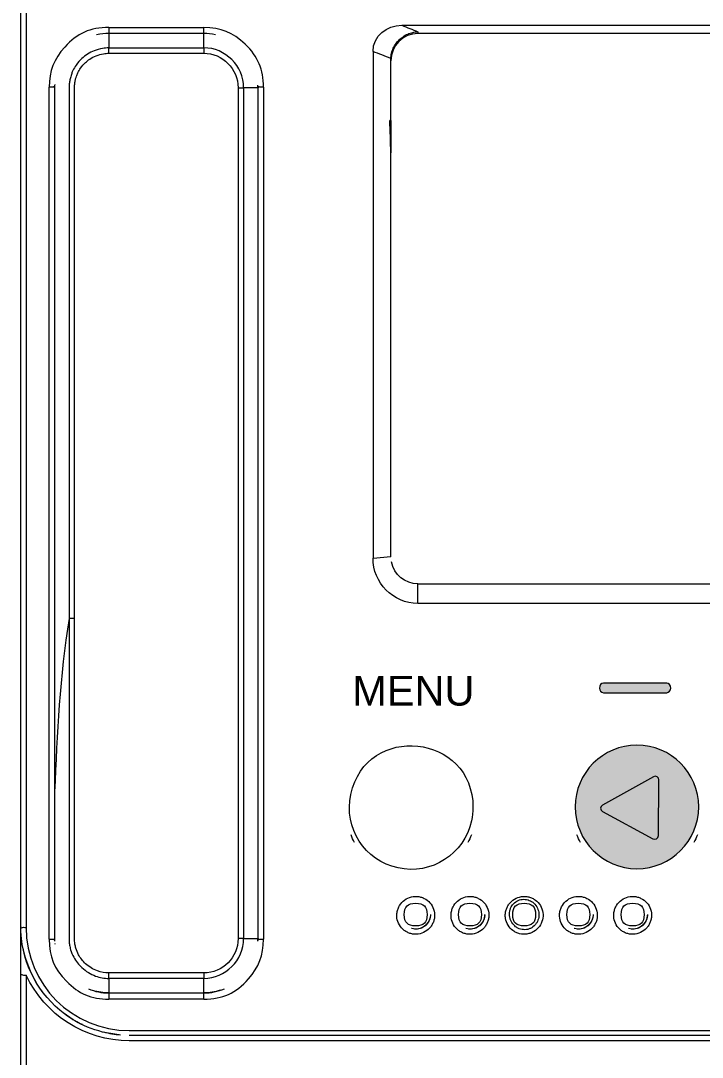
# Model space of a CAD drawing. Header units: millimetres. Extents: x 2233 to 2512, y 1440 to 1767.
# Drawn here: x 2397.88 to 2405.28, y 1666.85 to 1678.11 of the extents above; entities that cross this region are included whole.
import ezdxf

# ---------------------------------------------------------------- set-up
doc = ezdxf.new("R2010")
doc.units = ezdxf.units.MM
doc.linetypes.add('HIDDEN', pattern=[9.525, 6.35, -3.175])
doc.layers.add('03_Symbole', color=250, linetype='Continuous', lineweight=15)
doc.layers.add('trait fin', color=253, linetype='HIDDEN', lineweight=18)
doc.layers.add('04_Texte', color=7, linetype='Continuous')
doc.styles.get("Standard").update_dxf_attribs({"font": 'arial.ttf'})

msp = doc.modelspace()

# ---------------------------------------------------------------- hatches: boundary and pattern name
at = {"layer": 'trait fin'}
h = msp.add_hatch(color=7, dxfattribs=at)
h.dxf.hatch_style = 2
edge = h.paths.add_edge_path()
edge.add_spline(control_points=[(2404.898, 1670.811), (2404.898, 1670.811), (2404.211, 1670.811), (2404.211, 1670.811), (2404.187, 1670.811), (2404.167, 1670.834), (2404.167, 1670.862), (2404.167, 1670.891), (2404.187, 1670.914), (2404.211, 1670.914), (2404.211, 1670.914), (2404.898, 1670.914), (2404.898, 1670.914), (2404.923, 1670.914), (2404.943, 1670.891), (2404.943, 1670.862), (2404.943, 1670.834), (2404.923, 1670.811), (2404.898, 1670.811)], knot_values=[0, 0, 0, 0, 0.352778, 0.352778, 0.352778, 0.705556, 0.705556, 0.705556, 1.058333, 1.058333, 1.058333, 1.411111, 1.411111, 1.411111, 1.763889, 1.763889, 1.763889, 2.116667, 2.116667, 2.116667, 2.116667], degree=3, periodic=0)
edge.add_line((2404.898, 1670.811), (2404.898, 1670.811))
h = msp.add_hatch(color=7, dxfattribs=at)
h.dxf.hatch_style = 2
edge = h.paths.add_edge_path()
edge.add_spline(control_points=[(2405.246, 1669.57), (2405.246, 1669.2), (2404.946, 1668.899), (2404.575, 1668.899), (2404.205, 1668.899), (2403.904, 1669.2), (2403.904, 1669.57), (2403.904, 1669.941), (2404.205, 1670.241), (2404.575, 1670.241), (2404.946, 1670.241), (2405.246, 1669.941), (2405.246, 1669.57)], knot_values=[0, 0, 0, 0, 0.352778, 0.352778, 0.352778, 0.705556, 0.705556, 0.705556, 1.058333, 1.058333, 1.058333, 1.411111, 1.411111, 1.411111, 1.411111], degree=3, periodic=0)
edge.add_line((2405.246, 1669.57), (2405.246, 1669.57))

# ---------------------------------------------------------------- linework, layer by layer
at = {"layer": '03_Symbole', "color": 0, "lineweight": 0}
for points in [[(2397.881, 1668.268), (2397.881, 1679.254)], [(2397.94, 1679.262), (2397.94, 1668.261)], [(2398.839, 1678.038), (2399.87, 1678.038)], [(2398.839, 1678.038), (2398.839, 1677.973)], [(2399.87, 1677.973), (2399.87, 1678.038)], [(2402.02, 1678.062), (2409.442, 1678.062)], [(2399.87, 1677.973), (2398.839, 1677.973)], [(2398.839, 1677.973), (2398.839, 1677.816)], [(2399.87, 1677.816), (2399.87, 1677.973)], [(2402.196, 1677.992), (2402.196, 1677.973)], [(2409.265, 1677.973), (2402.196, 1677.973)], [(2398.839, 1677.816), (2399.87, 1677.816)], [(2398.839, 1677.758), (2398.839, 1677.816)], [(2399.87, 1677.816), (2399.87, 1677.758)], [(2398.839, 1677.758), (2399.87, 1677.758)], [(2401.708, 1677.777), (2401.708, 1672.274)], [(2401.902, 1677.691), (2401.902, 1677.701)], [(2401.902, 1677.029), (2401.902, 1677.691)], [(2398.191, 1668.132), (2398.191, 1677.389)], [(2398.25, 1677.384), (2398.25, 1668.139)], [(2400.243, 1677.384), (2400.243, 1668.14)], [(2400.243, 1677.384), (2400.302, 1677.384)], [(2400.302, 1677.384), (2400.302, 1668.14)], [(2400.459, 1677.384), (2400.302, 1677.384)], [(2400.459, 1668.139), (2400.459, 1677.384)], [(2400.518, 1677.389), (2400.518, 1668.132)], [(2401.902, 1677.029), (2401.891, 1677.029)], [(2401.902, 1677.029), (2401.902, 1676.675)], [(2401.708, 1672.274), (2401.902, 1672.289)], [(2402.196, 1671.994), (2409.265, 1671.994)], [(2402.196, 1671.781), (2402.196, 1671.994)], [(2409.265, 1671.781), (2402.196, 1671.781)], [(2398.465, 1671.618), (2398.406, 1671.618)], [(2397.881, 1667.742), (2397.881, 1668.261)], [(2400.302, 1668.14), (2400.243, 1668.14)], [(2400.302, 1668.14), (2400.459, 1668.14)], [(2399.87, 1667.766), (2398.839, 1667.766)], [(2398.839, 1667.707), (2398.839, 1667.766)], [(2399.87, 1667.766), (2399.87, 1667.707)], [(2397.881, 1663.895), (2397.881, 1667.742)], [(2399.87, 1667.707), (2398.839, 1667.707)], [(2398.839, 1667.707), (2398.839, 1667.55)], [(2399.87, 1667.55), (2399.87, 1667.707)], [(2398.088, 1667.603), (2398.088, 1667.603)], [(2398.103, 1667.581), (2398.099, 1667.586)], [(2398.108, 1667.575), (2398.103, 1667.581)], [(2398.116, 1667.563), (2398.112, 1667.569)], [(2398.839, 1667.55), (2399.87, 1667.55)], [(2398.839, 1667.549), (2399.87, 1667.549)], [(2398.839, 1667.549), (2398.839, 1667.541), (2398.839, 1667.533), (2398.839, 1667.516), (2398.839, 1667.482)], [(2399.87, 1667.482), (2399.87, 1667.516), (2399.87, 1667.533), (2399.87, 1667.541), (2399.87, 1667.549)], [(2399.87, 1667.482), (2398.839, 1667.482)], [(2399.06, 1667.14), (2409.899, 1667.14)], [(2399.06, 1667.09), (2409.899, 1667.09)], [(2409.899, 1667.03), (2399.06, 1667.03)]]:
    msp.add_lwpolyline(points, dxfattribs=at)
for points in [[(2398.839, 1678.038), (2398.635, 1678.038), (2398.496, 1677.976), (2398.359, 1677.825)], [(2400.32, 1677.856), (2400.187, 1677.984), (2400.054, 1678.038), (2399.87, 1678.038)], [(2401.708, 1677.777), (2401.708, 1677.948), (2401.859, 1678.062), (2402.02, 1678.062)], [(2402.02, 1678.062), (2402.079, 1678.038), (2402.138, 1678.015), (2402.196, 1677.992)], [(2398.839, 1677.973), (2398.794, 1677.973), (2398.75, 1677.968), (2398.706, 1677.958)], [(2399.996, 1677.959), (2399.954, 1677.968), (2399.912, 1677.973), (2399.87, 1677.973)], [(2402.196, 1677.973), (2402.033, 1677.973), (2401.904, 1677.839), (2401.902, 1677.677)], [(2398.359, 1677.825), (2398.241, 1677.695), (2398.191, 1677.565), (2398.191, 1677.389)], [(2400.302, 1677.384), (2400.302, 1677.62), (2400.105, 1677.817), (2399.87, 1677.817)], [(2400.518, 1677.389), (2400.518, 1677.584), (2400.46, 1677.72), (2400.32, 1677.856)], [(2399.87, 1677.758), (2400.073, 1677.758), (2400.243, 1677.588), (2400.243, 1677.384)], [(2401.902, 1677.701), (2401.837, 1677.727), (2401.773, 1677.752), (2401.708, 1677.777)], [(2398.25, 1677.411), (2398.25, 1677.402), (2398.25, 1677.393), (2398.25, 1677.384)], [(2398.251, 1677.421), (2398.251, 1677.42), (2398.251, 1677.419), (2398.251, 1677.418)], [(2400.459, 1677.384), (2400.459, 1677.393), (2400.458, 1677.402), (2400.458, 1677.412)], [(2401.902, 1676.675), (2401.898, 1676.793), (2401.895, 1676.911), (2401.891, 1677.029)], [(2401.902, 1672.288), (2401.902, 1673.751), (2401.902, 1675.213), (2401.902, 1676.675)], [(2402.196, 1671.781), (2401.926, 1671.78), (2401.707, 1672.005), (2401.708, 1672.274)], [(2402.196, 1671.994), (2402.056, 1671.993), (2401.935, 1672.094), (2401.908, 1672.231)], [(2398.406, 1671.618), (2398.305, 1670.993), (2398.276, 1670.365), (2398.25, 1669.735)], [(2401.466, 1669.705), (2401.636, 1670.491), (2402.793, 1670.368), (2402.794, 1669.564)], [(2402.794, 1669.564), (2402.794, 1669.515), (2402.789, 1669.468), (2402.779, 1669.42)], [(2401.507, 1669.184), (2401.493, 1669.21), (2401.48, 1669.238), (2401.469, 1669.267)], [(2402.777, 1669.267), (2402.766, 1669.238), (2402.753, 1669.211), (2402.738, 1669.184)], [(2403.962, 1669.184), (2403.947, 1669.21), (2403.934, 1669.238), (2403.923, 1669.267)], [(2405.231, 1669.267), (2405.22, 1669.238), (2405.207, 1669.211), (2405.193, 1669.184)], [(2402.331, 1668.391), (2402.325, 1668.288), (2402.228, 1668.22), (2402.128, 1668.248)], [(2402.331, 1668.391), (2402.325, 1668.301), (2402.246, 1668.234), (2402.157, 1668.243)], [(2402.332, 1668.401), (2402.332, 1668.397), (2402.331, 1668.394), (2402.331, 1668.391)], [(2402.921, 1668.391), (2402.914, 1668.288), (2402.817, 1668.22), (2402.718, 1668.248)], [(2402.92, 1668.391), (2402.914, 1668.301), (2402.836, 1668.234), (2402.746, 1668.243)], [(2402.921, 1668.401), (2402.921, 1668.397), (2402.92, 1668.394), (2402.92, 1668.391)], [(2403.508, 1668.425), (2403.509, 1668.417), (2403.51, 1668.409), (2403.51, 1668.401)], [(2404.099, 1668.391), (2404.092, 1668.288), (2403.995, 1668.22), (2403.896, 1668.248)], [(2404.098, 1668.391), (2404.092, 1668.301), (2404.014, 1668.234), (2403.924, 1668.243)], [(2404.099, 1668.401), (2404.099, 1668.397), (2404.098, 1668.394), (2404.098, 1668.391)], [(2404.688, 1668.391), (2404.681, 1668.288), (2404.585, 1668.22), (2404.485, 1668.248)], [(2404.687, 1668.391), (2404.681, 1668.301), (2404.603, 1668.234), (2404.513, 1668.243)], [(2404.688, 1668.401), (2404.688, 1668.397), (2404.688, 1668.394), (2404.687, 1668.391)], [(2398.305, 1667.363), (2398.039, 1667.583), (2397.881, 1667.924), (2397.881, 1668.268)], [(2397.881, 1668.259), (2397.881, 1668.259), (2397.881, 1668.26), (2397.881, 1668.261)], [(2397.94, 1668.261), (2397.94, 1667.642), (2398.441, 1667.14), (2399.06, 1667.14)], [(2402.128, 1668.248), (2402.128, 1668.248), (2402.127, 1668.248), (2402.126, 1668.249)], [(2402.718, 1668.248), (2402.717, 1668.248), (2402.716, 1668.248), (2402.715, 1668.249)], [(2403.896, 1668.248), (2403.895, 1668.248), (2403.894, 1668.248), (2403.893, 1668.249)], [(2404.485, 1668.248), (2404.484, 1668.248), (2404.483, 1668.248), (2404.483, 1668.249)], [(2397.884, 1668.196), (2397.884, 1668.193), (2397.884, 1668.19), (2397.884, 1668.187)], [(2397.884, 1668.189), (2397.884, 1668.191), (2397.884, 1668.194), (2397.884, 1668.196)], [(2398.191, 1668.132), (2398.191, 1667.944), (2398.246, 1667.81), (2398.377, 1667.676)], [(2398.25, 1668.139), (2398.25, 1668.129), (2398.25, 1668.12), (2398.25, 1668.11)], [(2399.87, 1667.707), (2400.106, 1667.707), (2400.302, 1667.904), (2400.302, 1668.14)], [(2400.243, 1668.14), (2400.243, 1667.936), (2400.074, 1667.766), (2399.87, 1667.766)], [(2400.355, 1667.702), (2400.469, 1667.831), (2400.518, 1667.959), (2400.518, 1668.132)], [(2400.458, 1668.11), (2400.458, 1668.12), (2400.459, 1668.129), (2400.459, 1668.139)], [(2397.905, 1668.035), (2397.934, 1667.896), (2397.984, 1667.77), (2398.058, 1667.649)], [(2398.252, 1668.087), (2398.252, 1668.085), (2398.252, 1668.082), (2398.253, 1668.08)], [(2397.939, 1667.744), (2397.939, 1666.459), (2397.939, 1665.175), (2397.94, 1663.891)], [(2399.06, 1667.03), (2398.581, 1667.03), (2398.142, 1667.309), (2397.939, 1667.744)], [(2398.377, 1667.676), (2398.511, 1667.539), (2398.647, 1667.482), (2398.839, 1667.482)], [(2399.87, 1667.482), (2400.077, 1667.482), (2400.218, 1667.546), (2400.355, 1667.702)], [(2398.105, 1667.578), (2398.106, 1667.577), (2398.108, 1667.575), (2398.109, 1667.573)], [(2398.112, 1667.569), (2398.11, 1667.571), (2398.109, 1667.573), (2398.108, 1667.575)], [(2398.11, 1667.571), (2398.111, 1667.57), (2398.112, 1667.569), (2398.113, 1667.567)], [(2398.115, 1667.565), (2398.116, 1667.564), (2398.116, 1667.563), (2398.117, 1667.562)], [(2398.12, 1667.557), (2398.119, 1667.559), (2398.118, 1667.56), (2398.117, 1667.562)], [(2398.12, 1667.558), (2398.121, 1667.557), (2398.121, 1667.556), (2398.122, 1667.556)], [(2398.13, 1667.544), (2398.132, 1667.542), (2398.133, 1667.541), (2398.135, 1667.539)], [(2398.617, 1667.594), (2398.689, 1667.564), (2398.76, 1667.549), (2398.839, 1667.549)], [(2398.839, 1667.55), (2398.779, 1667.55), (2398.723, 1667.559), (2398.666, 1667.576)], [(2399.87, 1667.549), (2399.949, 1667.549), (2400.021, 1667.564), (2400.095, 1667.595)], [(2400.048, 1667.578), (2399.989, 1667.559), (2399.931, 1667.55), (2399.87, 1667.55)], [(2398.951, 1667.095), (2398.699, 1667.12), (2398.5, 1667.202), (2398.305, 1667.363)], [(2398.361, 1667.32), (2398.371, 1667.313), (2398.38, 1667.306), (2398.39, 1667.299)], [(2398.376, 1667.309), (2398.375, 1667.31), (2398.374, 1667.311), (2398.373, 1667.312)], [(2398.395, 1667.296), (2398.394, 1667.297), (2398.392, 1667.298), (2398.391, 1667.299)], [(2398.391, 1667.299), (2398.441, 1667.265), (2398.493, 1667.235), (2398.547, 1667.209)], [(2398.78, 1667.125), (2398.842, 1667.109), (2398.903, 1667.099), (2398.966, 1667.094)]]:
    msp.add_open_spline(points, degree=3, dxfattribs=at)
for points, knots in [([(2401.902, 1677.701), (2401.903, 1677.721), (2401.905, 1677.74), (2401.91, 1677.759), (2401.914, 1677.777), (2401.92, 1677.795), (2401.928, 1677.812), (2401.936, 1677.83), (2401.946, 1677.847), (2401.958, 1677.863), (2401.968, 1677.878), (2401.98, 1677.891), (2401.993, 1677.904), (2402.005, 1677.917), (2402.019, 1677.928), (2402.034, 1677.938), (2402.05, 1677.949), (2402.067, 1677.959), (2402.085, 1677.967), (2402.103, 1677.974), (2402.12, 1677.98), (2402.139, 1677.984), (2402.158, 1677.989), (2402.177, 1677.991), (2402.196, 1677.992)], [0, 0, 0, 0, 1, 1, 1, 2, 2, 2, 3, 3, 3, 4, 4, 4, 5, 5, 5, 6, 6, 6, 7, 7, 7, 8, 8, 8, 8]), ([(2398.839, 1677.816), (2398.815, 1677.816), (2398.792, 1677.814), (2398.769, 1677.811), (2398.739, 1677.805), (2398.709, 1677.797), (2398.68, 1677.785), (2398.63, 1677.765), (2398.584, 1677.736), (2398.544, 1677.7), (2398.522, 1677.679), (2398.501, 1677.656), (2398.483, 1677.63), (2398.47, 1677.611), (2398.458, 1677.591), (2398.449, 1677.57), (2398.444, 1677.56), (2398.439, 1677.549), (2398.435, 1677.538), (2398.43, 1677.523), (2398.425, 1677.507), (2398.421, 1677.492), (2398.418, 1677.477), (2398.415, 1677.462), (2398.412, 1677.447), (2398.41, 1677.432), (2398.408, 1677.417), (2398.407, 1677.403), (2398.407, 1677.392), (2398.406, 1677.382), (2398.406, 1677.372), (2398.406, 1677.355), (2398.406, 1677.339), (2398.406, 1677.322), (2398.406, 1677.305), (2398.406, 1677.289), (2398.406, 1677.272), (2398.406, 1677.256), (2398.406, 1677.239), (2398.406, 1677.223), (2398.406, 1677.206), (2398.406, 1677.19), (2398.406, 1677.173), (2398.406, 1677.107), (2398.406, 1677.041), (2398.406, 1676.975), (2398.406, 1676.909), (2398.406, 1676.843), (2398.406, 1676.777), (2398.406, 1676.777), (2398.406, 1676.578), (2398.406, 1676.578), (2398.406, 1676.512), (2398.406, 1676.446), (2398.406, 1676.38), (2398.406, 1676.38), (2398.406, 1675.983), (2398.406, 1675.983), (2398.406, 1675.983), (2398.406, 1675.586), (2398.406, 1675.586), (2398.406, 1675.586), (2398.406, 1675.189), (2398.406, 1675.189), (2398.406, 1675.189), (2398.406, 1674.793), (2398.406, 1674.793), (2398.406, 1674.793), (2398.406, 1673.206), (2398.406, 1673.206), (2398.406, 1673.206), (2398.406, 1671.619), (2398.406, 1671.619)], [0, 0, 0, 0, 1, 1, 1, 2, 2, 2, 3, 3, 3, 4, 4, 4, 5, 5, 5, 6, 6, 6, 7, 7, 7, 8, 8, 8, 9, 9, 9, 10, 10, 10, 11, 11, 11, 12, 12, 12, 13, 13, 13, 14, 14, 14, 15, 15, 15, 16, 16, 16, 17, 17, 17, 18, 18, 18, 19, 19, 19, 20, 20, 20, 21, 21, 21, 22, 22, 22, 23, 23, 23, 24, 24, 24, 24]), ([(2398.465, 1671.618), (2398.465, 1671.618), (2398.465, 1676.38), (2398.465, 1676.38), (2398.465, 1676.38), (2398.465, 1676.776), (2398.465, 1676.776), (2398.465, 1676.776), (2398.465, 1677.173), (2398.465, 1677.173), (2398.465, 1677.173), (2398.465, 1677.223), (2398.465, 1677.223), (2398.465, 1677.223), (2398.465, 1677.272), (2398.465, 1677.272), (2398.465, 1677.272), (2398.465, 1677.322), (2398.465, 1677.322), (2398.465, 1677.339), (2398.465, 1677.355), (2398.465, 1677.372), (2398.465, 1677.381), (2398.465, 1677.391), (2398.466, 1677.401), (2398.467, 1677.415), (2398.468, 1677.428), (2398.47, 1677.441), (2398.472, 1677.454), (2398.475, 1677.467), (2398.478, 1677.48), (2398.481, 1677.489), (2398.484, 1677.499), (2398.487, 1677.508), (2398.491, 1677.521), (2398.496, 1677.533), (2398.502, 1677.545), (2398.51, 1677.563), (2398.52, 1677.58), (2398.532, 1677.597), (2398.547, 1677.619), (2398.565, 1677.639), (2398.584, 1677.657), (2398.599, 1677.67), (2398.615, 1677.682), (2398.631, 1677.694), (2398.653, 1677.708), (2398.677, 1677.721), (2398.702, 1677.731), (2398.727, 1677.741), (2398.752, 1677.748), (2398.779, 1677.752), (2398.798, 1677.756), (2398.819, 1677.758), (2398.839, 1677.758)], [0, 0, 0, 0, 1, 1, 1, 2, 2, 2, 3, 3, 3, 4, 4, 4, 5, 5, 5, 6, 6, 6, 7, 7, 7, 8, 8, 8, 9, 9, 9, 10, 10, 10, 11, 11, 11, 12, 12, 12, 13, 13, 13, 14, 14, 14, 15, 15, 15, 16, 16, 16, 17, 17, 17, 18, 18, 18, 18]), ([(2398.25, 1677.384), (2398.25, 1677.403), (2398.23, 1677.388), (2398.221, 1677.388), (2398.211, 1677.389), (2398.201, 1677.389), (2398.191, 1677.389)], [0, 0, 0, 0, 1, 1, 1, 2, 2, 2, 2]), ([(2400.518, 1677.389), (2400.508, 1677.389), (2400.498, 1677.389), (2400.488, 1677.388), (2400.478, 1677.388), (2400.459, 1677.403), (2400.459, 1677.384)], [0, 0, 0, 0, 1, 1, 1, 2, 2, 2, 2]), ([(2398.406, 1671.618), (2398.406, 1671.618), (2398.406, 1668.555), (2398.406, 1668.555), (2398.406, 1668.555), (2398.406, 1668.173), (2398.406, 1668.173), (2398.406, 1668.167), (2398.406, 1668.16), (2398.406, 1668.153), (2398.406, 1668.144), (2398.407, 1668.135), (2398.407, 1668.126), (2398.407, 1668.114), (2398.408, 1668.102), (2398.409, 1668.09), (2398.41, 1668.083), (2398.411, 1668.076), (2398.412, 1668.069), (2398.415, 1668.052), (2398.419, 1668.035), (2398.423, 1668.019), (2398.432, 1667.991), (2398.443, 1667.964), (2398.457, 1667.938), (2398.48, 1667.895), (2398.511, 1667.857), (2398.546, 1667.824), (2398.568, 1667.804), (2398.591, 1667.787), (2398.616, 1667.771), (2398.641, 1667.756), (2398.667, 1667.743), (2398.694, 1667.733), (2398.74, 1667.716), (2398.789, 1667.707), (2398.839, 1667.707)], [0, 0, 0, 0, 1, 1, 1, 2, 2, 2, 3, 3, 3, 4, 4, 4, 5, 5, 5, 6, 6, 6, 7, 7, 7, 8, 8, 8, 9, 9, 9, 10, 10, 10, 11, 11, 11, 12, 12, 12, 12]), ([(2398.839, 1667.766), (2398.796, 1667.766), (2398.754, 1667.773), (2398.714, 1667.788), (2398.69, 1667.797), (2398.668, 1667.808), (2398.646, 1667.821), (2398.625, 1667.835), (2398.605, 1667.85), (2398.586, 1667.867), (2398.555, 1667.895), (2398.529, 1667.929), (2398.509, 1667.965), (2398.497, 1667.988), (2398.487, 1668.011), (2398.48, 1668.035), (2398.476, 1668.049), (2398.473, 1668.064), (2398.47, 1668.078), (2398.469, 1668.085), (2398.468, 1668.091), (2398.468, 1668.097), (2398.467, 1668.108), (2398.466, 1668.118), (2398.466, 1668.129), (2398.465, 1668.144), (2398.465, 1668.159), (2398.465, 1668.173), (2398.465, 1668.173), (2398.465, 1668.212), (2398.465, 1668.212), (2398.465, 1668.235), (2398.465, 1668.258), (2398.465, 1668.281), (2398.465, 1668.281), (2398.465, 1668.313), (2398.465, 1668.313), (2398.465, 1668.313), (2398.465, 1668.504), (2398.465, 1668.504), (2398.465, 1668.504), (2398.465, 1668.974), (2398.465, 1668.974), (2398.465, 1668.974), (2398.465, 1670.907), (2398.465, 1670.907), (2398.465, 1670.907), (2398.465, 1671.618), (2398.465, 1671.618)], [0, 0, 0, 0, 1, 1, 1, 2, 2, 2, 3, 3, 3, 4, 4, 4, 5, 5, 5, 6, 6, 6, 7, 7, 7, 8, 8, 8, 9, 9, 9, 10, 10, 10, 11, 11, 11, 12, 12, 12, 13, 13, 13, 14, 14, 14, 15, 15, 15, 16, 16, 16, 16]), ([(2405.246, 1669.57), (2405.246, 1669.2), (2404.946, 1668.899), (2404.575, 1668.899), (2404.205, 1668.899), (2403.904, 1669.2), (2403.904, 1669.57), (2403.904, 1669.941), (2404.205, 1670.241), (2404.575, 1670.241), (2404.946, 1670.241), (2405.246, 1669.941), (2405.246, 1669.57)], [0, 0, 0, 0, 1, 1, 1, 2, 2, 2, 3, 3, 3, 4, 4, 4, 4]), ([(2404.749, 1669.224), (2404.749, 1669.224), (2404.201, 1669.522), (2404.201, 1669.522), (2404.173, 1669.536), (2404.173, 1669.576), (2404.201, 1669.591), (2404.201, 1669.591), (2404.754, 1669.898), (2404.754, 1669.898), (2404.781, 1669.912), (2404.813, 1669.893), (2404.813, 1669.863), (2404.813, 1669.863), (2404.808, 1669.258), (2404.808, 1669.258), (2404.807, 1669.229), (2404.775, 1669.21), (2404.749, 1669.224)], [0, 0, 0, 0, 1, 1, 1, 2, 2, 2, 3, 3, 3, 4, 4, 4, 5, 5, 5, 6, 6, 6, 6]), ([(2402.779, 1669.42), (2402.7, 1669.058), (2402.342, 1668.828), (2401.98, 1668.907), (2401.618, 1668.985), (2401.388, 1669.342), (2401.466, 1669.705)], [0, 0, 0, 0, 1, 1, 1, 2, 2, 2, 2]), ([(2401.967, 1668.403), (2401.968, 1668.417), (2401.97, 1668.431), (2401.973, 1668.445), (2401.977, 1668.458), (2401.982, 1668.47), (2401.988, 1668.483), (2401.999, 1668.507), (2402.016, 1668.529), (2402.036, 1668.546), (2402.056, 1668.564), (2402.08, 1668.578), (2402.106, 1668.587), (2402.131, 1668.596), (2402.158, 1668.599), (2402.185, 1668.598), (2402.199, 1668.597), (2402.212, 1668.595), (2402.225, 1668.591), (2402.238, 1668.588), (2402.251, 1668.583), (2402.263, 1668.577), (2402.287, 1668.565), (2402.309, 1668.548), (2402.327, 1668.528), (2402.344, 1668.508), (2402.358, 1668.484), (2402.366, 1668.459), (2402.375, 1668.433), (2402.379, 1668.406), (2402.377, 1668.38)], [0, 0, 0, 0, 1, 1, 1, 2, 2, 2, 3, 3, 3, 4, 4, 4, 5, 5, 5, 6, 6, 6, 7, 7, 7, 8, 8, 8, 9, 9, 9, 10, 10, 10, 10]), ([(2402.556, 1668.403), (2402.557, 1668.417), (2402.559, 1668.431), (2402.563, 1668.445), (2402.566, 1668.458), (2402.571, 1668.47), (2402.577, 1668.483), (2402.589, 1668.507), (2402.605, 1668.529), (2402.625, 1668.546), (2402.645, 1668.564), (2402.669, 1668.578), (2402.695, 1668.587), (2402.72, 1668.596), (2402.748, 1668.599), (2402.774, 1668.598), (2402.788, 1668.597), (2402.801, 1668.595), (2402.814, 1668.591), (2402.827, 1668.588), (2402.84, 1668.583), (2402.852, 1668.577), (2402.876, 1668.565), (2402.898, 1668.548), (2402.916, 1668.528), (2402.933, 1668.508), (2402.947, 1668.484), (2402.955, 1668.459), (2402.964, 1668.433), (2402.968, 1668.406), (2402.966, 1668.38)], [0, 0, 0, 0, 1, 1, 1, 2, 2, 2, 3, 3, 3, 4, 4, 4, 5, 5, 5, 6, 6, 6, 7, 7, 7, 8, 8, 8, 9, 9, 9, 10, 10, 10, 10]), ([(2403.148, 1668.359), (2403.145, 1668.373), (2403.145, 1668.388), (2403.145, 1668.402), (2403.146, 1668.415), (2403.148, 1668.428), (2403.151, 1668.441), (2403.154, 1668.454), (2403.159, 1668.467), (2403.165, 1668.479), (2403.17, 1668.492), (2403.177, 1668.503), (2403.185, 1668.514), (2403.201, 1668.536), (2403.221, 1668.554), (2403.244, 1668.568), (2403.267, 1668.582), (2403.293, 1668.591), (2403.32, 1668.596), (2403.333, 1668.598), (2403.346, 1668.598), (2403.36, 1668.598), (2403.373, 1668.597), (2403.387, 1668.595), (2403.4, 1668.592), (2403.413, 1668.588), (2403.425, 1668.584), (2403.438, 1668.578), (2403.45, 1668.573), (2403.461, 1668.566), (2403.472, 1668.558), (2403.494, 1668.542), (2403.512, 1668.521), (2403.526, 1668.498), (2403.539, 1668.475), (2403.549, 1668.45), (2403.553, 1668.423)], [0, 0, 0, 0, 1, 1, 1, 2, 2, 2, 3, 3, 3, 4, 4, 4, 5, 5, 5, 6, 6, 6, 7, 7, 7, 8, 8, 8, 9, 9, 9, 10, 10, 10, 11, 11, 11, 12, 12, 12, 12]), ([(2403.51, 1668.401), (2403.51, 1668.38), (2403.507, 1668.359), (2403.499, 1668.339), (2403.496, 1668.33), (2403.491, 1668.321), (2403.486, 1668.312), (2403.481, 1668.303), (2403.475, 1668.295), (2403.469, 1668.288), (2403.455, 1668.272), (2403.438, 1668.26), (2403.419, 1668.251), (2403.409, 1668.246), (2403.399, 1668.243), (2403.389, 1668.24), (2403.379, 1668.238), (2403.369, 1668.237), (2403.358, 1668.236), (2403.337, 1668.236), (2403.316, 1668.24), (2403.296, 1668.247), (2403.286, 1668.251), (2403.277, 1668.256), (2403.268, 1668.262), (2403.261, 1668.266), (2403.254, 1668.271), (2403.248, 1668.277), (2403.232, 1668.291), (2403.218, 1668.309), (2403.209, 1668.328), (2403.204, 1668.338), (2403.2, 1668.348), (2403.197, 1668.358), (2403.194, 1668.369), (2403.192, 1668.379), (2403.191, 1668.39), (2403.19, 1668.401), (2403.191, 1668.412), (2403.192, 1668.422), (2403.193, 1668.433), (2403.195, 1668.444), (2403.198, 1668.454), (2403.201, 1668.464), (2403.205, 1668.474), (2403.21, 1668.484), (2403.214, 1668.491), (2403.219, 1668.498), (2403.224, 1668.505), (2403.237, 1668.522), (2403.253, 1668.536), (2403.271, 1668.546), (2403.28, 1668.551), (2403.29, 1668.556), (2403.3, 1668.559), (2403.309, 1668.562), (2403.32, 1668.565), (2403.33, 1668.566), (2403.341, 1668.567), (2403.351, 1668.567), (2403.361, 1668.566), (2403.372, 1668.565), (2403.382, 1668.563), (2403.392, 1668.56), (2403.411, 1668.554), (2403.428, 1668.545), (2403.443, 1668.534), (2403.46, 1668.521), (2403.475, 1668.504), (2403.486, 1668.486), (2403.497, 1668.467), (2403.504, 1668.447), (2403.508, 1668.425)], [0, 0, 0, 0, 1, 1, 1, 2, 2, 2, 3, 3, 3, 4, 4, 4, 5, 5, 5, 6, 6, 6, 7, 7, 7, 8, 8, 8, 9, 9, 9, 10, 10, 10, 11, 11, 11, 12, 12, 12, 13, 13, 13, 14, 14, 14, 15, 15, 15, 16, 16, 16, 17, 17, 17, 18, 18, 18, 19, 19, 19, 20, 20, 20, 21, 21, 21, 22, 22, 22, 23, 23, 23, 24, 24, 24, 24]), ([(2403.734, 1668.403), (2403.735, 1668.417), (2403.737, 1668.431), (2403.741, 1668.445), (2403.744, 1668.458), (2403.749, 1668.47), (2403.755, 1668.483), (2403.767, 1668.507), (2403.783, 1668.529), (2403.803, 1668.546), (2403.824, 1668.564), (2403.847, 1668.578), (2403.873, 1668.587), (2403.898, 1668.596), (2403.926, 1668.599), (2403.953, 1668.598), (2403.966, 1668.597), (2403.979, 1668.595), (2403.992, 1668.591), (2404.005, 1668.588), (2404.018, 1668.583), (2404.03, 1668.577), (2404.054, 1668.565), (2404.076, 1668.548), (2404.094, 1668.528), (2404.111, 1668.508), (2404.125, 1668.484), (2404.133, 1668.459), (2404.142, 1668.433), (2404.146, 1668.406), (2404.144, 1668.38)], [0, 0, 0, 0, 1, 1, 1, 2, 2, 2, 3, 3, 3, 4, 4, 4, 5, 5, 5, 6, 6, 6, 7, 7, 7, 8, 8, 8, 9, 9, 9, 10, 10, 10, 10]), ([(2404.323, 1668.403), (2404.324, 1668.417), (2404.326, 1668.431), (2404.33, 1668.445), (2404.333, 1668.458), (2404.338, 1668.47), (2404.344, 1668.483), (2404.356, 1668.507), (2404.372, 1668.529), (2404.392, 1668.546), (2404.413, 1668.564), (2404.436, 1668.578), (2404.462, 1668.587), (2404.487, 1668.596), (2404.515, 1668.599), (2404.542, 1668.598), (2404.555, 1668.597), (2404.568, 1668.595), (2404.581, 1668.591), (2404.594, 1668.588), (2404.607, 1668.583), (2404.619, 1668.577), (2404.643, 1668.565), (2404.665, 1668.548), (2404.683, 1668.528), (2404.7, 1668.508), (2404.714, 1668.484), (2404.723, 1668.459), (2404.731, 1668.433), (2404.735, 1668.406), (2404.733, 1668.38)], [0, 0, 0, 0, 1, 1, 1, 2, 2, 2, 3, 3, 3, 4, 4, 4, 5, 5, 5, 6, 6, 6, 7, 7, 7, 8, 8, 8, 9, 9, 9, 10, 10, 10, 10]), ([(2402.048, 1668.401), (2402.048, 1668.488), (2402.085, 1668.524), (2402.172, 1668.524), (2402.259, 1668.524), (2402.296, 1668.488), (2402.296, 1668.401)], [0, 0, 0, 0, 1, 1, 1, 2, 2, 2, 2]), ([(2402.637, 1668.401), (2402.637, 1668.488), (2402.674, 1668.524), (2402.761, 1668.524), (2402.848, 1668.524), (2402.885, 1668.488), (2402.885, 1668.401)], [0, 0, 0, 0, 1, 1, 1, 2, 2, 2, 2]), ([(2403.226, 1668.401), (2403.226, 1668.488), (2403.263, 1668.524), (2403.35, 1668.524), (2403.437, 1668.524), (2403.474, 1668.488), (2403.474, 1668.401)], [0, 0, 0, 0, 1, 1, 1, 2, 2, 2, 2]), ([(2403.815, 1668.401), (2403.815, 1668.488), (2403.852, 1668.524), (2403.939, 1668.524), (2404.027, 1668.524), (2404.063, 1668.488), (2404.063, 1668.401)], [0, 0, 0, 0, 1, 1, 1, 2, 2, 2, 2]), ([(2404.405, 1668.401), (2404.405, 1668.488), (2404.441, 1668.524), (2404.528, 1668.524), (2404.616, 1668.524), (2404.652, 1668.488), (2404.652, 1668.401)], [0, 0, 0, 0, 1, 1, 1, 2, 2, 2, 2]), ([(2402.377, 1668.38), (2402.376, 1668.366), (2402.374, 1668.353), (2402.37, 1668.34), (2402.367, 1668.327), (2402.362, 1668.314), (2402.356, 1668.302), (2402.35, 1668.29), (2402.343, 1668.279), (2402.335, 1668.268), (2402.327, 1668.257), (2402.318, 1668.247), (2402.308, 1668.238), (2402.287, 1668.221), (2402.264, 1668.207), (2402.238, 1668.198), (2402.213, 1668.189), (2402.186, 1668.185), (2402.159, 1668.187), (2402.145, 1668.188), (2402.132, 1668.19), (2402.119, 1668.194), (2402.106, 1668.197), (2402.093, 1668.202), (2402.081, 1668.208), (2402.069, 1668.214), (2402.058, 1668.221), (2402.047, 1668.229), (2402.036, 1668.237), (2402.026, 1668.246), (2402.017, 1668.257), (2402, 1668.276), (2401.987, 1668.3), (2401.978, 1668.325), (2401.969, 1668.35), (2401.965, 1668.376), (2401.967, 1668.403)], [0, 0, 0, 0, 1, 1, 1, 2, 2, 2, 3, 3, 3, 4, 4, 4, 5, 5, 5, 6, 6, 6, 7, 7, 7, 8, 8, 8, 9, 9, 9, 10, 10, 10, 11, 11, 11, 12, 12, 12, 12]), ([(2402.296, 1668.401), (2402.296, 1668.313), (2402.259, 1668.277), (2402.172, 1668.277), (2402.085, 1668.277), (2402.048, 1668.313), (2402.048, 1668.401)], [0, 0, 0, 0, 1, 1, 1, 2, 2, 2, 2]), ([(2402.966, 1668.38), (2402.965, 1668.366), (2402.963, 1668.353), (2402.959, 1668.34), (2402.956, 1668.327), (2402.951, 1668.314), (2402.945, 1668.302), (2402.939, 1668.29), (2402.932, 1668.279), (2402.924, 1668.268), (2402.916, 1668.257), (2402.907, 1668.247), (2402.897, 1668.238), (2402.877, 1668.221), (2402.853, 1668.207), (2402.827, 1668.198), (2402.802, 1668.189), (2402.775, 1668.185), (2402.748, 1668.187), (2402.734, 1668.188), (2402.721, 1668.19), (2402.708, 1668.194), (2402.695, 1668.197), (2402.682, 1668.202), (2402.67, 1668.208), (2402.658, 1668.214), (2402.647, 1668.221), (2402.636, 1668.229), (2402.625, 1668.237), (2402.615, 1668.246), (2402.607, 1668.257), (2402.589, 1668.276), (2402.576, 1668.3), (2402.567, 1668.325), (2402.558, 1668.35), (2402.555, 1668.376), (2402.556, 1668.403)], [0, 0, 0, 0, 1, 1, 1, 2, 2, 2, 3, 3, 3, 4, 4, 4, 5, 5, 5, 6, 6, 6, 7, 7, 7, 8, 8, 8, 9, 9, 9, 10, 10, 10, 11, 11, 11, 12, 12, 12, 12]), ([(2402.885, 1668.401), (2402.885, 1668.313), (2402.848, 1668.277), (2402.761, 1668.277), (2402.674, 1668.277), (2402.637, 1668.313), (2402.637, 1668.401)], [0, 0, 0, 0, 1, 1, 1, 2, 2, 2, 2]), ([(2403.553, 1668.423), (2403.557, 1668.397), (2403.555, 1668.369), (2403.549, 1668.343), (2403.542, 1668.317), (2403.531, 1668.292), (2403.515, 1668.271), (2403.499, 1668.249), (2403.479, 1668.231), (2403.456, 1668.217), (2403.444, 1668.21), (2403.432, 1668.204), (2403.42, 1668.199), (2403.407, 1668.195), (2403.394, 1668.191), (2403.38, 1668.189), (2403.354, 1668.185), (2403.326, 1668.187), (2403.3, 1668.193), (2403.287, 1668.196), (2403.275, 1668.201), (2403.262, 1668.207), (2403.25, 1668.212), (2403.239, 1668.219), (2403.228, 1668.227), (2403.206, 1668.243), (2403.189, 1668.263), (2403.175, 1668.285), (2403.161, 1668.308), (2403.152, 1668.333), (2403.148, 1668.359)], [0, 0, 0, 0, 1, 1, 1, 2, 2, 2, 3, 3, 3, 4, 4, 4, 5, 5, 5, 6, 6, 6, 7, 7, 7, 8, 8, 8, 9, 9, 9, 10, 10, 10, 10]), ([(2403.474, 1668.401), (2403.474, 1668.313), (2403.437, 1668.277), (2403.35, 1668.277), (2403.263, 1668.277), (2403.226, 1668.313), (2403.226, 1668.401)], [0, 0, 0, 0, 1, 1, 1, 2, 2, 2, 2]), ([(2404.144, 1668.38), (2404.143, 1668.366), (2404.141, 1668.353), (2404.138, 1668.34), (2404.134, 1668.327), (2404.129, 1668.314), (2404.123, 1668.302), (2404.117, 1668.29), (2404.11, 1668.279), (2404.102, 1668.268), (2404.094, 1668.257), (2404.085, 1668.247), (2404.075, 1668.238), (2404.055, 1668.221), (2404.031, 1668.207), (2404.005, 1668.198), (2403.98, 1668.189), (2403.953, 1668.185), (2403.926, 1668.187), (2403.912, 1668.188), (2403.899, 1668.19), (2403.886, 1668.194), (2403.873, 1668.197), (2403.86, 1668.202), (2403.848, 1668.208), (2403.836, 1668.214), (2403.825, 1668.221), (2403.814, 1668.229), (2403.803, 1668.237), (2403.793, 1668.246), (2403.785, 1668.257), (2403.767, 1668.276), (2403.754, 1668.3), (2403.745, 1668.325), (2403.737, 1668.35), (2403.733, 1668.376), (2403.734, 1668.403)], [0, 0, 0, 0, 1, 1, 1, 2, 2, 2, 3, 3, 3, 4, 4, 4, 5, 5, 5, 6, 6, 6, 7, 7, 7, 8, 8, 8, 9, 9, 9, 10, 10, 10, 11, 11, 11, 12, 12, 12, 12]), ([(2404.063, 1668.401), (2404.063, 1668.313), (2404.027, 1668.277), (2403.939, 1668.277), (2403.852, 1668.277), (2403.815, 1668.313), (2403.815, 1668.401)], [0, 0, 0, 0, 1, 1, 1, 2, 2, 2, 2]), ([(2404.733, 1668.38), (2404.732, 1668.366), (2404.73, 1668.353), (2404.727, 1668.34), (2404.723, 1668.327), (2404.718, 1668.314), (2404.712, 1668.302), (2404.706, 1668.29), (2404.7, 1668.279), (2404.691, 1668.268), (2404.683, 1668.257), (2404.674, 1668.247), (2404.664, 1668.238), (2404.644, 1668.221), (2404.62, 1668.207), (2404.595, 1668.198), (2404.569, 1668.189), (2404.542, 1668.185), (2404.515, 1668.187), (2404.502, 1668.188), (2404.488, 1668.19), (2404.475, 1668.194), (2404.462, 1668.197), (2404.449, 1668.202), (2404.437, 1668.208), (2404.425, 1668.214), (2404.414, 1668.221), (2404.403, 1668.229), (2404.392, 1668.237), (2404.383, 1668.246), (2404.374, 1668.257), (2404.356, 1668.276), (2404.343, 1668.3), (2404.334, 1668.325), (2404.326, 1668.349), (2404.322, 1668.376), (2404.323, 1668.403)], [0, 0, 0, 0, 1, 1, 1, 2, 2, 2, 3, 3, 3, 4, 4, 4, 5, 5, 5, 6, 6, 6, 7, 7, 7, 8, 8, 8, 9, 9, 9, 10, 10, 10, 11, 11, 11, 12, 12, 12, 12]), ([(2404.652, 1668.401), (2404.652, 1668.313), (2404.616, 1668.277), (2404.528, 1668.277), (2404.441, 1668.277), (2404.405, 1668.313), (2404.405, 1668.401)], [0, 0, 0, 0, 1, 1, 1, 2, 2, 2, 2]), ([(2397.881, 1668.268), (2397.882, 1668.249), (2397.9, 1668.263), (2397.91, 1668.262), (2397.92, 1668.261), (2397.93, 1668.261), (2397.94, 1668.261)], [0, 0, 0, 0, 1, 1, 1, 2, 2, 2, 2]), ([(2398.191, 1668.132), (2398.201, 1668.132), (2398.211, 1668.132), (2398.221, 1668.133), (2398.231, 1668.134), (2398.25, 1668.12), (2398.25, 1668.139)], [0, 0, 0, 0, 1, 1, 1, 2, 2, 2, 2]), ([(2400.459, 1668.139), (2400.459, 1668.12), (2400.477, 1668.134), (2400.487, 1668.133), (2400.498, 1668.132), (2400.508, 1668.132), (2400.518, 1668.132)], [0, 0, 0, 0, 1, 1, 1, 2, 2, 2, 2]), ([(2397.881, 1667.742), (2397.882, 1667.761), (2397.901, 1667.743), (2397.91, 1667.743), (2397.92, 1667.744), (2397.93, 1667.744), (2397.94, 1667.744)], [0, 0, 0, 0, 1, 1, 1, 2, 2, 2, 2])]:
    msp.add_open_spline(points, degree=3, knots=knots, dxfattribs=at)
at = {"layer": '04_Texte', "color": 0, "lineweight": 0}
msp.add_open_spline([(2404.898, 1670.811), (2404.898, 1670.811), (2404.211, 1670.811), (2404.211, 1670.811), (2404.187, 1670.811), (2404.167, 1670.834), (2404.167, 1670.862), (2404.167, 1670.891), (2404.187, 1670.914), (2404.211, 1670.914), (2404.211, 1670.914), (2404.898, 1670.914), (2404.898, 1670.914), (2404.923, 1670.914), (2404.943, 1670.891), (2404.943, 1670.862), (2404.943, 1670.834), (2404.923, 1670.811), (2404.898, 1670.811)], degree=3, knots=[0, 0, 0, 0, 1, 1, 1, 2, 2, 2, 3, 3, 3, 4, 4, 4, 5, 5, 5, 6, 6, 6, 6], dxfattribs=at)
at = {"layer": '04_Texte', "color": 0, "lineweight": 5}
msp.add_open_spline([(2404.749, 1669.224), (2404.749, 1669.224), (2404.201, 1669.522), (2404.201, 1669.522), (2404.173, 1669.536), (2404.173, 1669.576), (2404.201, 1669.591), (2404.201, 1669.591), (2404.754, 1669.898), (2404.754, 1669.898), (2404.781, 1669.912), (2404.813, 1669.893), (2404.813, 1669.863), (2404.813, 1669.863), (2404.808, 1669.258), (2404.808, 1669.258), (2404.807, 1669.229), (2404.775, 1669.21), (2404.749, 1669.224)], degree=3, knots=[0, 0, 0, 0, 1, 1, 1, 2, 2, 2, 3, 3, 3, 4, 4, 4, 5, 5, 5, 6, 6, 6, 6], dxfattribs=at)

# ---------------------------------------------------------------- texts
at = {"layer": '04_Texte', "insert": (2401.482, 1670.994), "char_height": 0.3229, "attachment_point": 1}
msp.add_mtext_dynamic_manual_height_columns('MENU', width=0.32287, gutter_width=1.614, heights=[0], dxfattribs=at)

doc.saveas('drawing.dxf')
